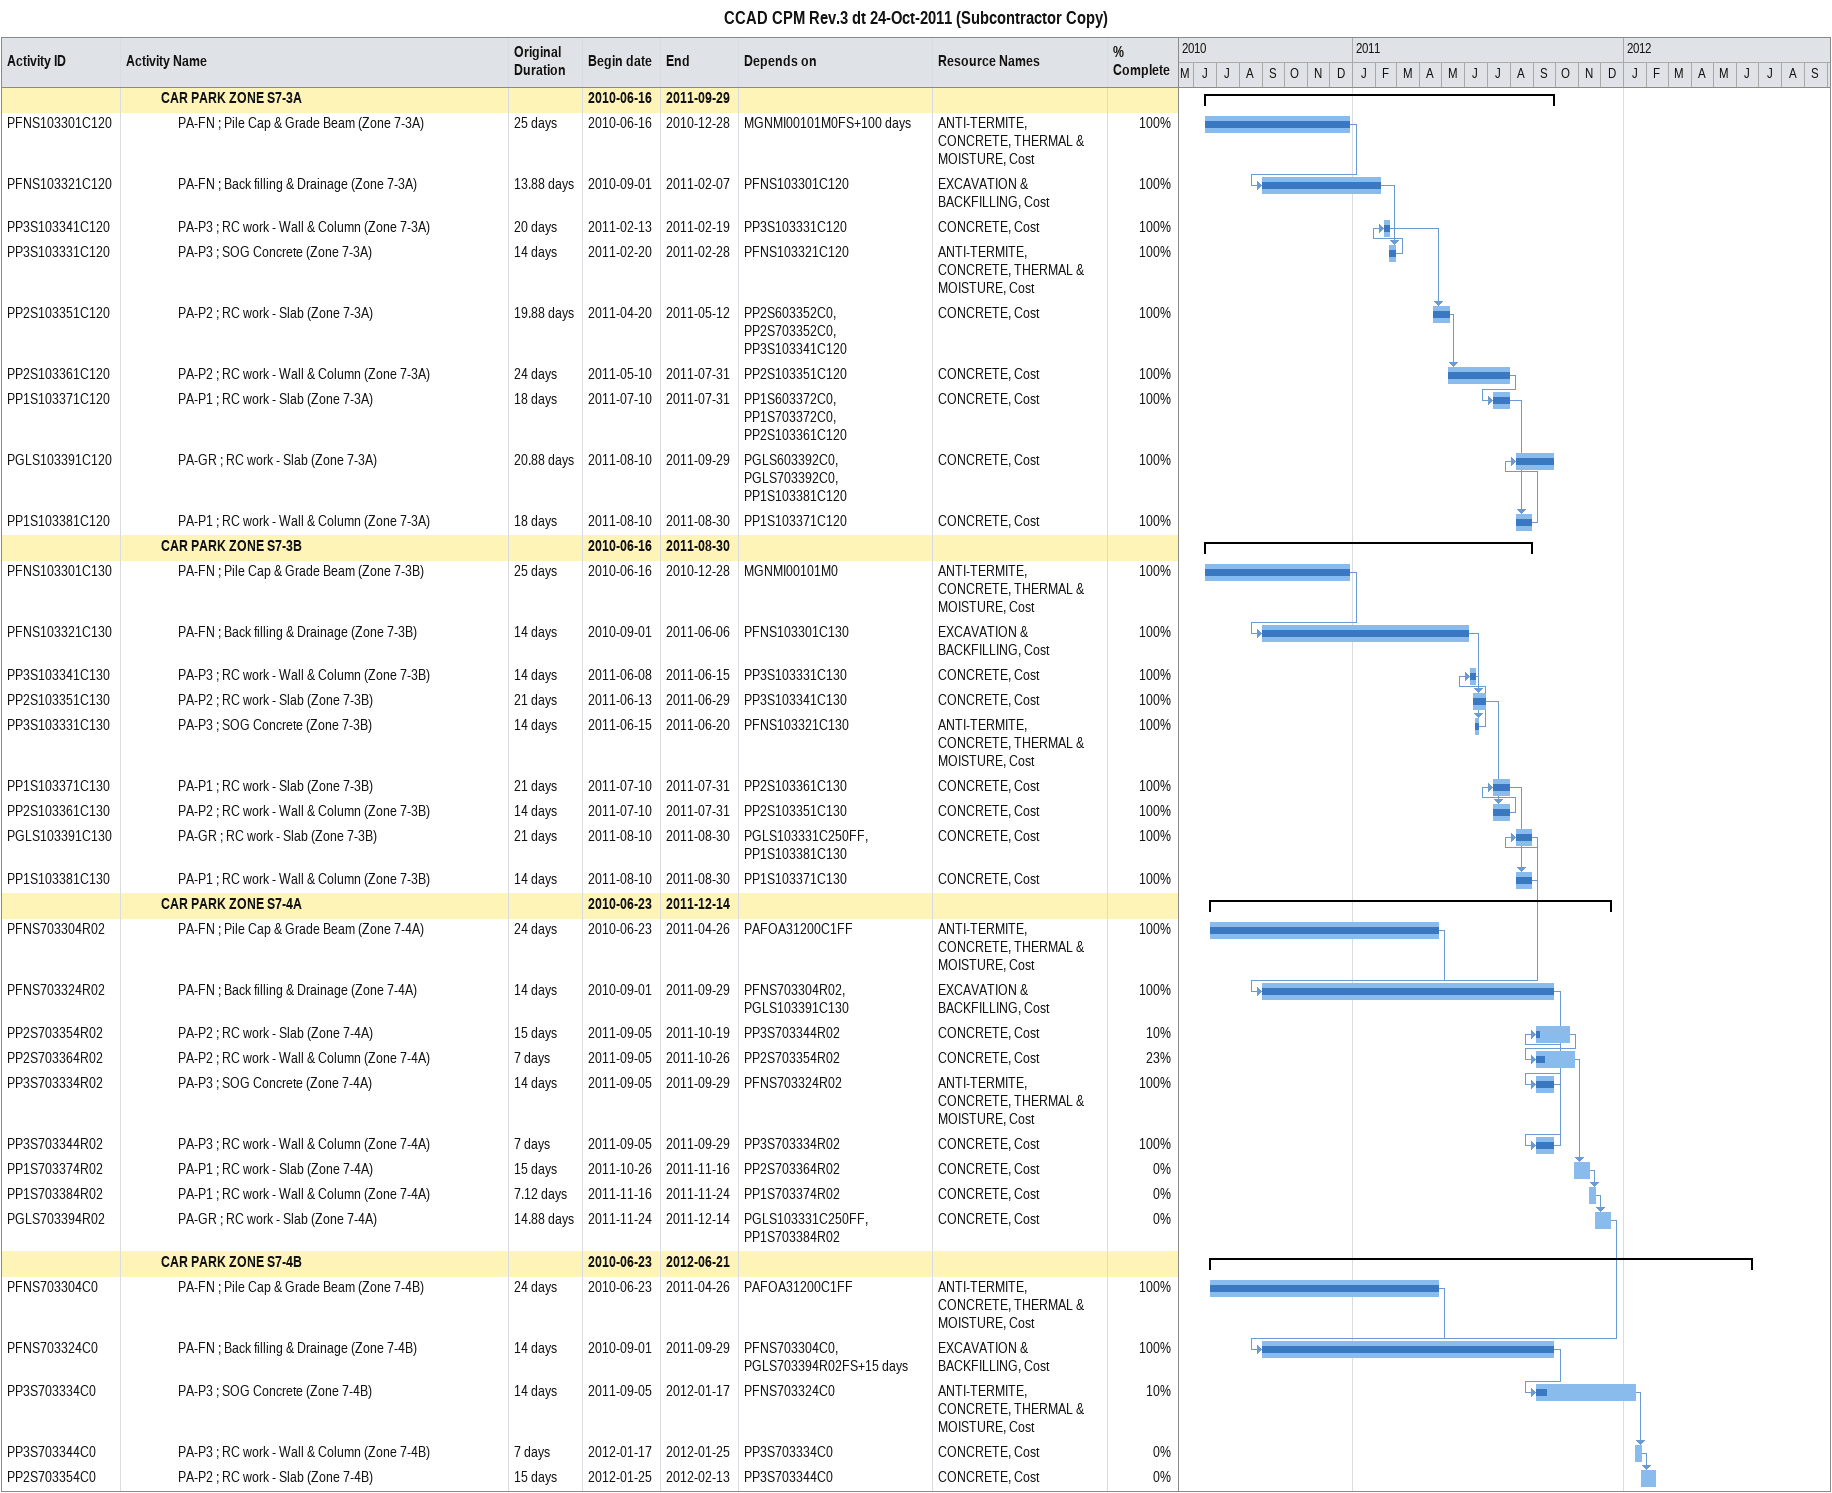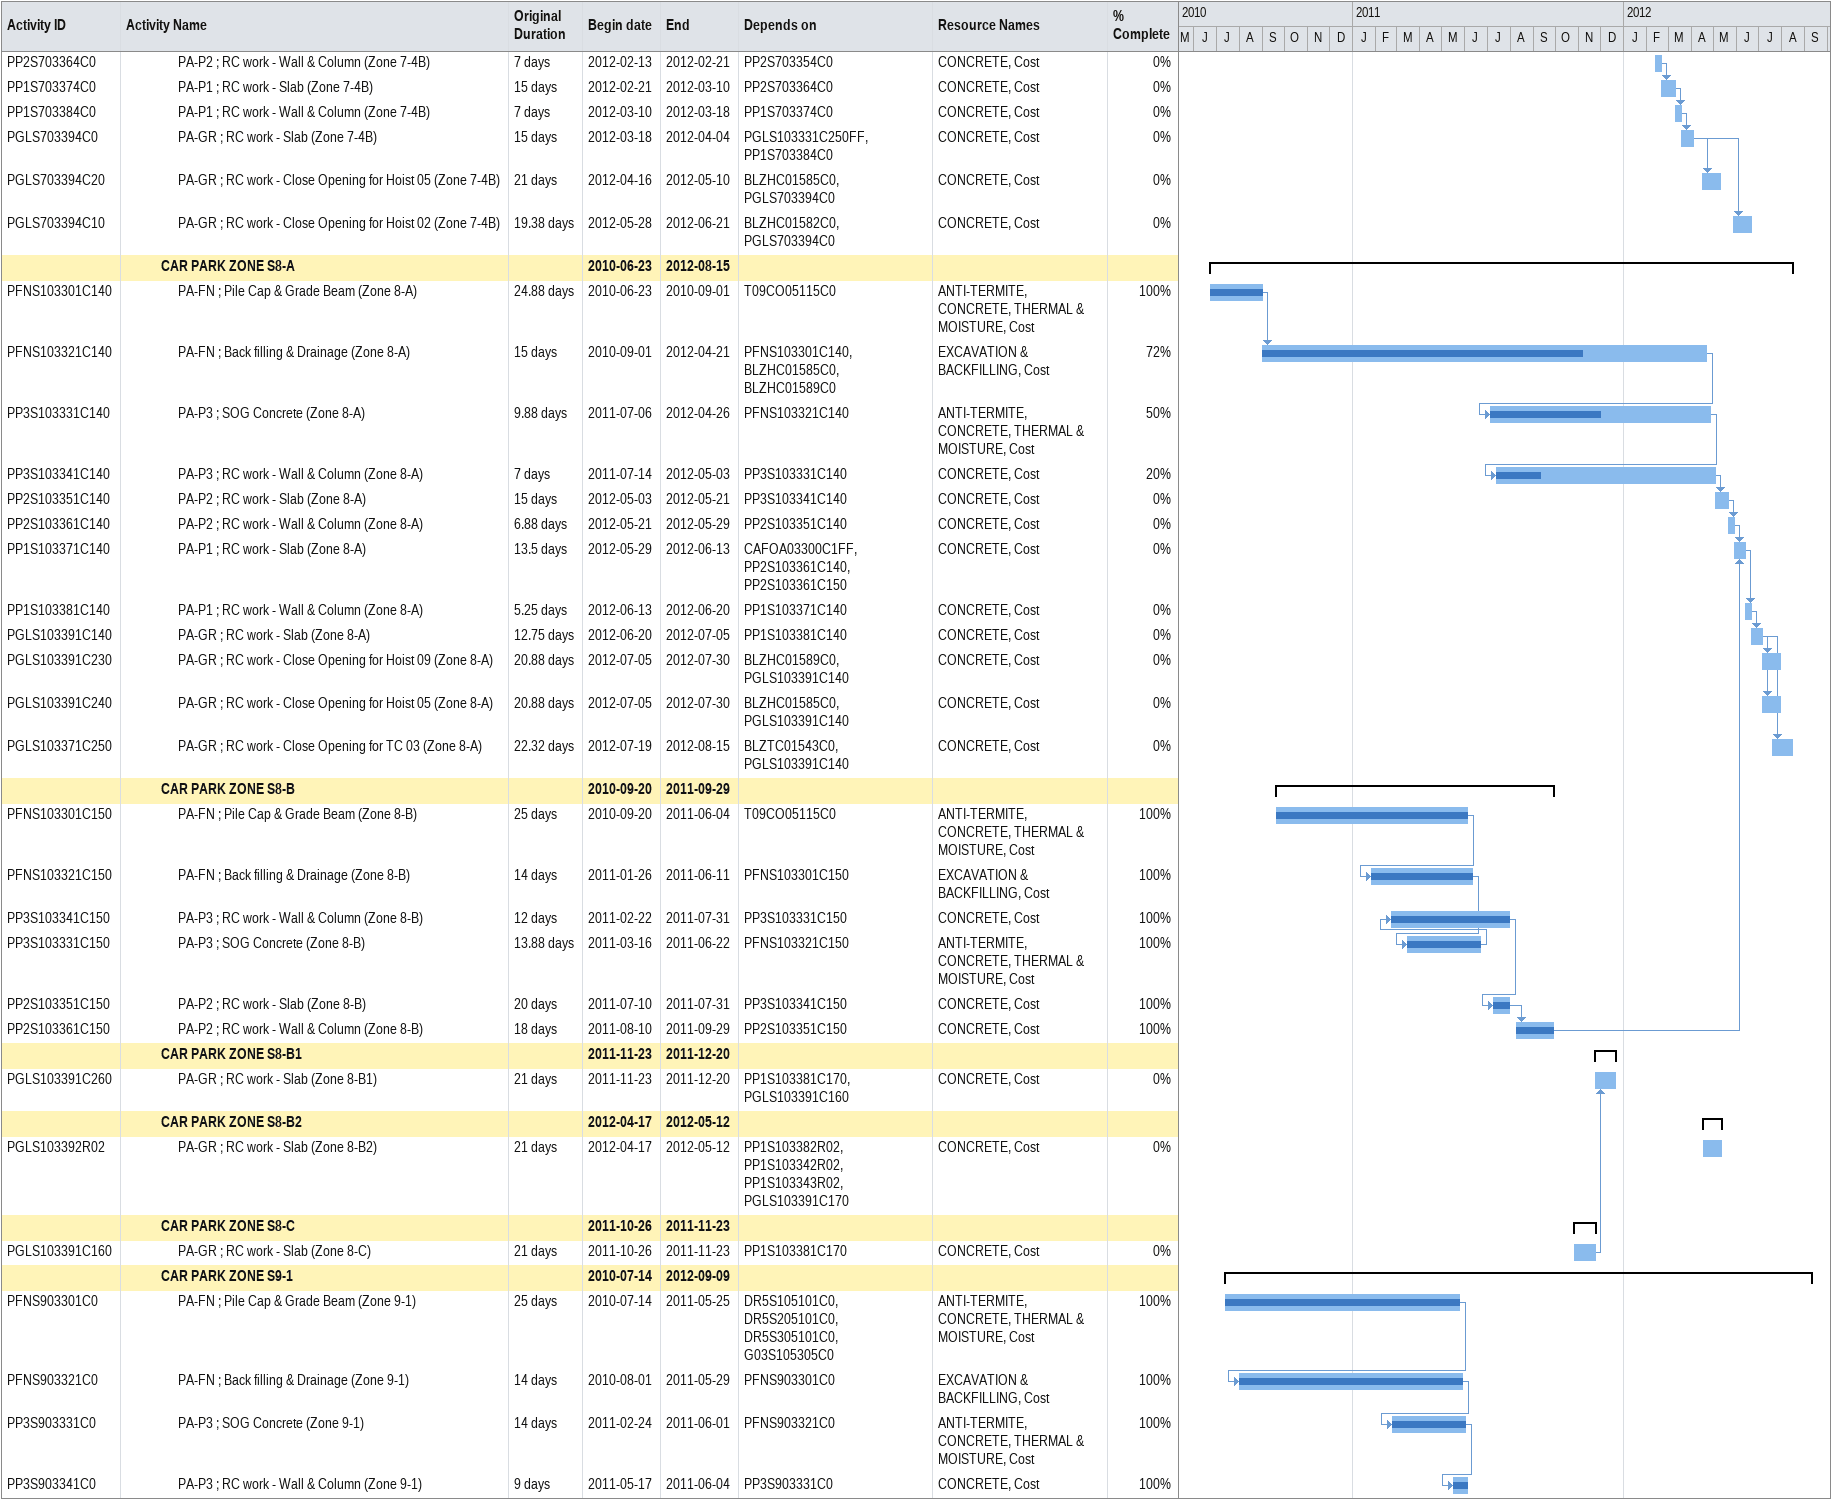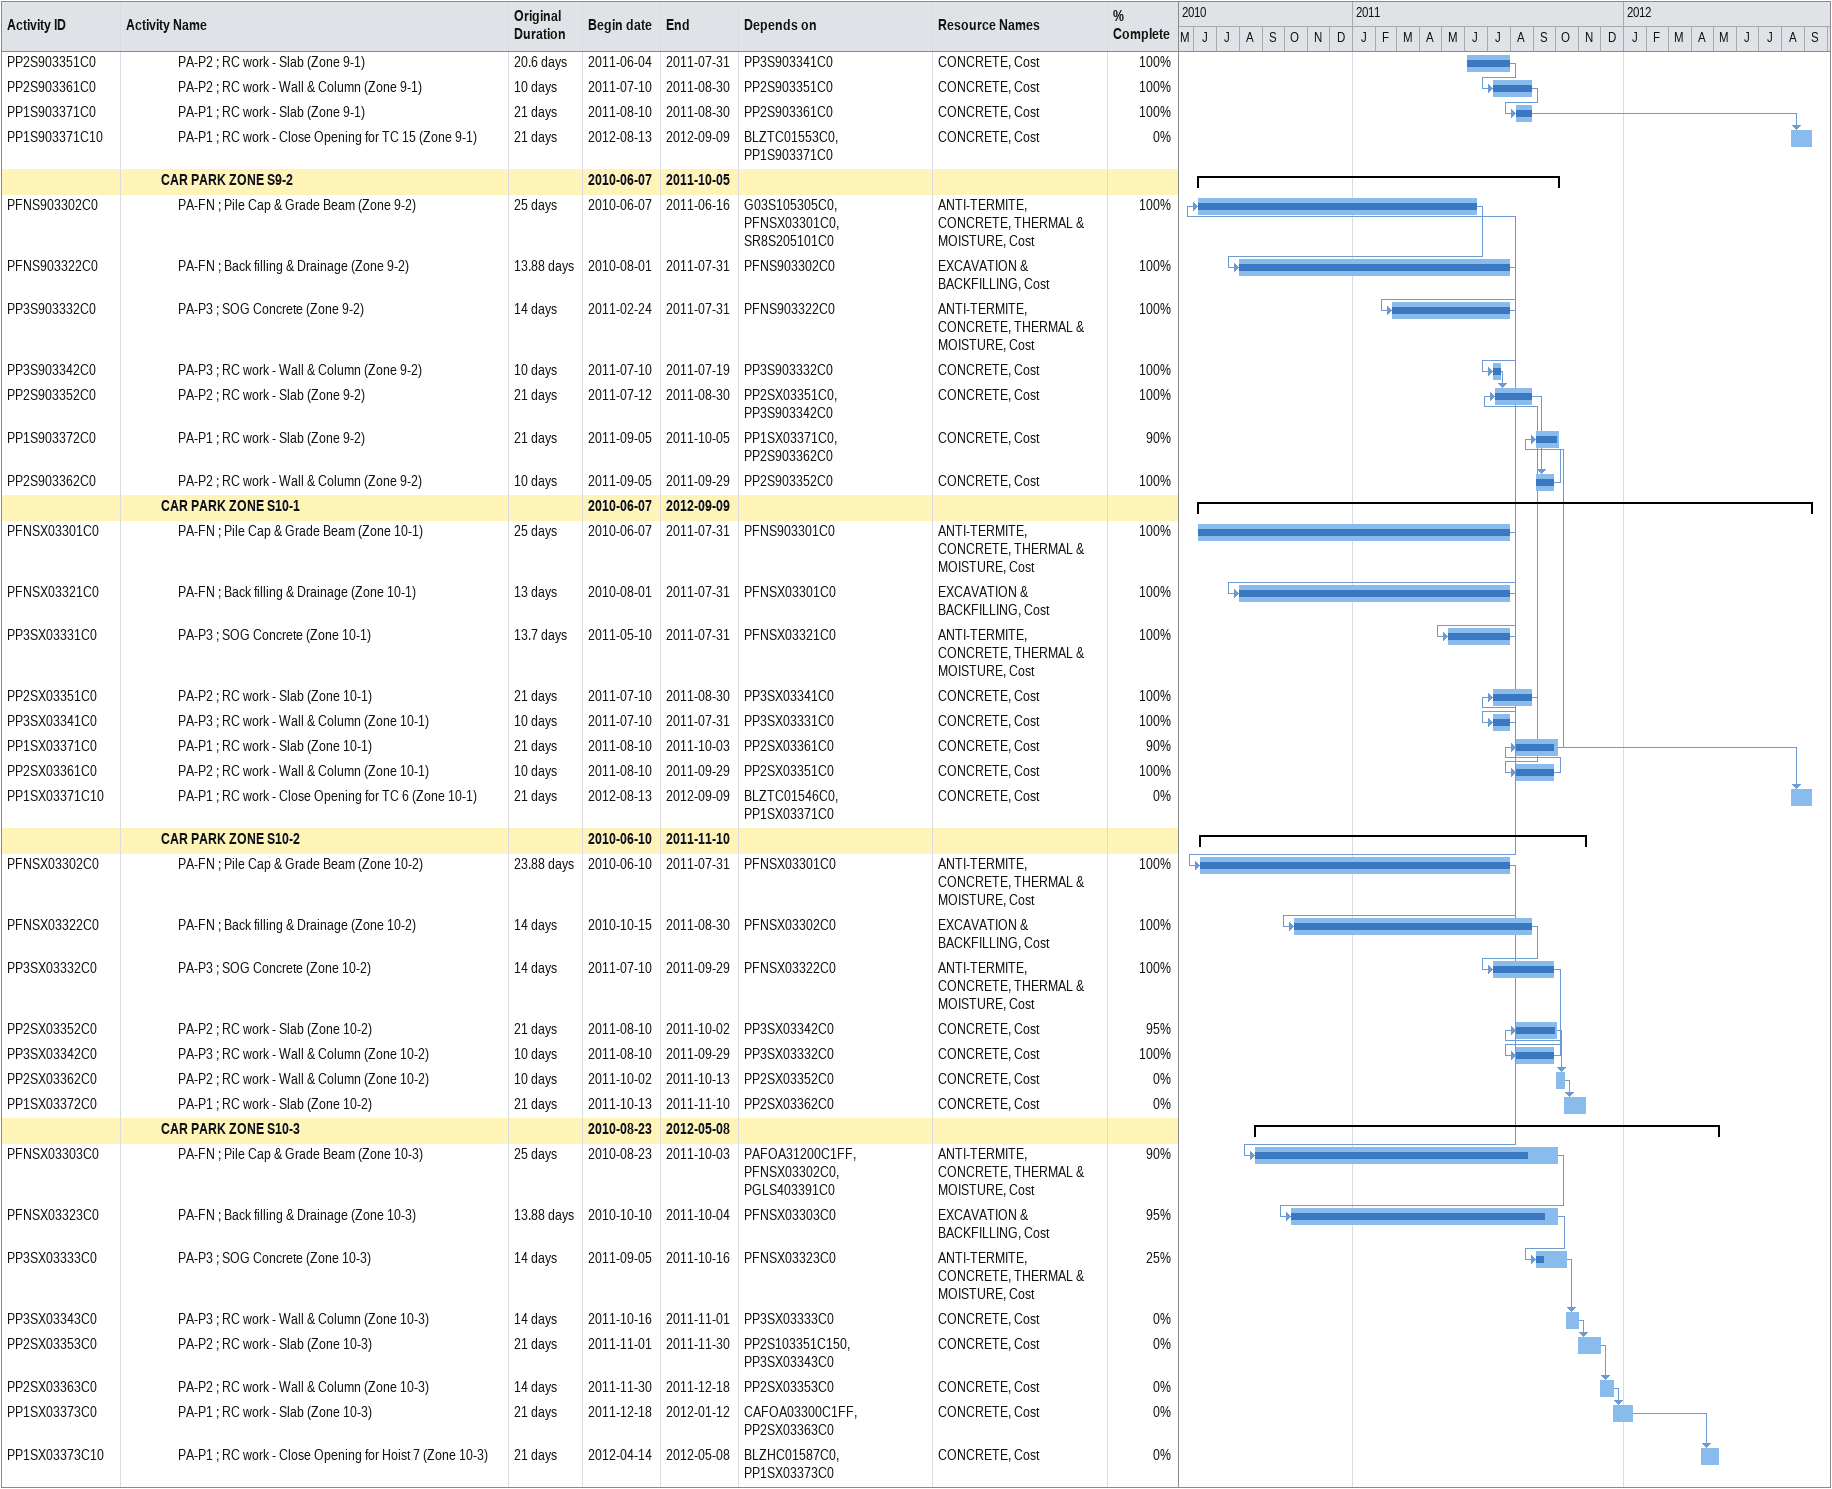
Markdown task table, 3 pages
CCAD CPM Rev.3 dt 24-Oct-2011 (Subcontractor Copy)

| ID | Level | Task | Original duration | Start | Finish | Predecessors | Resources | % complete |
|---|---|---|---|---|---|---|---|---|
|  | 3 | **CAR PARK ZONE S7-3A** |  | 2010-06-16 | 2011-09-29 |  |  |  |
| PFNS103301C120 | 4 | PA-FN ; Pile Cap & Grade Beam (Zone 7-3A) | 25d | 2010-06-16 | 2010-12-28 | MGNMI00101M0FS+100d | ANTI-TERMITE, CONCRETE, THERMAL & MOISTURE, Cost | 100 |
| PFNS103321C120 | 4 | PA-FN ; Back filling & Drainage (Zone 7-3A) | 13.88d | 2010-09-01 | 2011-02-07 | PFNS103301C120 | EXCAVATION & BACKFILLING, Cost | 100 |
| PP3S103341C120 | 4 | PA-P3 ; RC work - Wall & Column (Zone 7-3A) | 20d | 2011-02-13 | 2011-02-19 | PP3S103331C120 | CONCRETE, Cost | 100 |
| PP3S103331C120 | 4 | PA-P3 ; SOG Concrete (Zone 7-3A) | 14d | 2011-02-20 | 2011-02-28 | PFNS103321C120 | ANTI-TERMITE, CONCRETE, THERMAL & MOISTURE, Cost | 100 |
| PP2S103351C120 | 4 | PA-P2 ; RC work - Slab (Zone 7-3A) | 19.88d | 2011-04-20 | 2011-05-12 | PP2S603352C0, PP2S703352C0, PP3S103341C120 | CONCRETE, Cost | 100 |
| PP2S103361C120 | 4 | PA-P2 ; RC work - Wall & Column (Zone 7-3A) | 24d | 2011-05-10 | 2011-07-31 | PP2S103351C120 | CONCRETE, Cost | 100 |
| PP1S103371C120 | 4 | PA-P1 ; RC work - Slab (Zone 7-3A) | 18d | 2011-07-10 | 2011-07-31 | PP1S603372C0, PP1S703372C0, PP2S103361C120 | CONCRETE, Cost | 100 |
| PGLS103391C120 | 4 | PA-GR ; RC work - Slab (Zone 7-3A) | 20.88d | 2011-08-10 | 2011-09-29 | PGLS603392C0, PGLS703392C0, PP1S103381C120 | CONCRETE, Cost | 100 |
| PP1S103381C120 | 4 | PA-P1 ; RC work - Wall & Column (Zone 7-3A) | 18d | 2011-08-10 | 2011-08-30 | PP1S103371C120 | CONCRETE, Cost | 100 |
|  | 3 | **CAR PARK ZONE S7-3B** |  | 2010-06-16 | 2011-08-30 |  |  |  |
| PFNS103301C130 | 4 | PA-FN ; Pile Cap & Grade Beam (Zone 7-3B) | 25d | 2010-06-16 | 2010-12-28 | MGNMI00101M0 | ANTI-TERMITE, CONCRETE, THERMAL & MOISTURE, Cost | 100 |
| PFNS103321C130 | 4 | PA-FN ; Back filling & Drainage (Zone 7-3B) | 14d | 2010-09-01 | 2011-06-06 | PFNS103301C130 | EXCAVATION & BACKFILLING, Cost | 100 |
| PP3S103341C130 | 4 | PA-P3 ; RC work - Wall & Column (Zone 7-3B) | 14d | 2011-06-08 | 2011-06-15 | PP3S103331C130 | CONCRETE, Cost | 100 |
| PP2S103351C130 | 4 | PA-P2 ; RC work - Slab (Zone 7-3B) | 21d | 2011-06-13 | 2011-06-29 | PP3S103341C130 | CONCRETE, Cost | 100 |
| PP3S103331C130 | 4 | PA-P3 ; SOG Concrete (Zone 7-3B) | 14d | 2011-06-15 | 2011-06-20 | PFNS103321C130 | ANTI-TERMITE, CONCRETE, THERMAL & MOISTURE, Cost | 100 |
| PP1S103371C130 | 4 | PA-P1 ; RC work - Slab (Zone 7-3B) | 21d | 2011-07-10 | 2011-07-31 | PP2S103361C130 | CONCRETE, Cost | 100 |
| PP2S103361C130 | 4 | PA-P2 ; RC work - Wall & Column (Zone 7-3B) | 14d | 2011-07-10 | 2011-07-31 | PP2S103351C130 | CONCRETE, Cost | 100 |
| PGLS103391C130 | 4 | PA-GR ; RC work - Slab (Zone 7-3B) | 21d | 2011-08-10 | 2011-08-30 | PGLS103331C250FF, PP1S103381C130 | CONCRETE, Cost | 100 |
| PP1S103381C130 | 4 | PA-P1 ; RC work - Wall & Column (Zone 7-3B) | 14d | 2011-08-10 | 2011-08-30 | PP1S103371C130 | CONCRETE, Cost | 100 |
|  | 3 | **CAR PARK ZONE S7-4A** |  | 2010-06-23 | 2011-12-14 |  |  |  |
| PFNS703304R02 | 4 | PA-FN ; Pile Cap & Grade Beam (Zone 7-4A) | 24d | 2010-06-23 | 2011-04-26 | PAFOA31200C1FF | ANTI-TERMITE, CONCRETE, THERMAL & MOISTURE, Cost | 100 |
| PFNS703324R02 | 4 | PA-FN ; Back filling & Drainage (Zone 7-4A) | 14d | 2010-09-01 | 2011-09-29 | PFNS703304R02, PGLS103391C130 | EXCAVATION & BACKFILLING, Cost | 100 |
| PP2S703354R02 | 4 | PA-P2 ; RC work - Slab (Zone 7-4A) | 15d | 2011-09-05 | 2011-10-19 | PP3S703344R02 | CONCRETE, Cost | 10 |
| PP2S703364R02 | 4 | PA-P2 ; RC work - Wall & Column (Zone 7-4A) | 7d | 2011-09-05 | 2011-10-26 | PP2S703354R02 | CONCRETE, Cost | 23 |
| PP3S703334R02 | 4 | PA-P3 ; SOG Concrete (Zone 7-4A) | 14d | 2011-09-05 | 2011-09-29 | PFNS703324R02 | ANTI-TERMITE, CONCRETE, THERMAL & MOISTURE, Cost | 100 |
| PP3S703344R02 | 4 | PA-P3 ; RC work - Wall & Column (Zone 7-4A) | 7d | 2011-09-05 | 2011-09-29 | PP3S703334R02 | CONCRETE, Cost | 100 |
| PP1S703374R02 | 4 | PA-P1 ; RC work - Slab (Zone 7-4A) | 15d | 2011-10-26 | 2011-11-16 | PP2S703364R02 | CONCRETE, Cost | 0 |
| PP1S703384R02 | 4 | PA-P1 ; RC work - Wall & Column (Zone 7-4A) | 7.12d | 2011-11-16 | 2011-11-24 | PP1S703374R02 | CONCRETE, Cost | 0 |
| PGLS703394R02 | 4 | PA-GR ; RC work - Slab (Zone 7-4A) | 14.88d | 2011-11-24 | 2011-12-14 | PGLS103331C250FF, PP1S703384R02 | CONCRETE, Cost | 0 |
|  | 3 | **CAR PARK ZONE S7-4B** |  | 2010-06-23 | 2012-06-21 |  |  |  |
| PFNS703304C0 | 4 | PA-FN ; Pile Cap & Grade Beam (Zone 7-4B) | 24d | 2010-06-23 | 2011-04-26 | PAFOA31200C1FF | ANTI-TERMITE, CONCRETE, THERMAL & MOISTURE, Cost | 100 |
| PFNS703324C0 | 4 | PA-FN ; Back filling & Drainage (Zone 7-4B) | 14d | 2010-09-01 | 2011-09-29 | PFNS703304C0, PGLS703394R02FS+15d | EXCAVATION & BACKFILLING, Cost | 100 |
| PP3S703334C0 | 4 | PA-P3 ; SOG Concrete (Zone 7-4B) | 14d | 2011-09-05 | 2012-01-17 | PFNS703324C0 | ANTI-TERMITE, CONCRETE, THERMAL & MOISTURE, Cost | 10 |
| PP3S703344C0 | 4 | PA-P3 ; RC work - Wall & Column (Zone 7-4B) | 7d | 2012-01-17 | 2012-01-25 | PP3S703334C0 | CONCRETE, Cost | 0 |
| PP2S703354C0 | 4 | PA-P2 ; RC work - Slab (Zone 7-4B) | 15d | 2012-01-25 | 2012-02-13 | PP3S703344C0 | CONCRETE, Cost | 0 |
| PP2S703364C0 | 4 | PA-P2 ; RC work - Wall & Column (Zone 7-4B) | 7d | 2012-02-13 | 2012-02-21 | PP2S703354C0 | CONCRETE, Cost | 0 |
| PP1S703374C0 | 4 | PA-P1 ; RC work - Slab (Zone 7-4B) | 15d | 2012-02-21 | 2012-03-10 | PP2S703364C0 | CONCRETE, Cost | 0 |
| PP1S703384C0 | 4 | PA-P1 ; RC work - Wall & Column (Zone 7-4B) | 7d | 2012-03-10 | 2012-03-18 | PP1S703374C0 | CONCRETE, Cost | 0 |
| PGLS703394C0 | 4 | PA-GR ; RC work - Slab (Zone 7-4B) | 15d | 2012-03-18 | 2012-04-04 | PGLS103331C250FF, PP1S703384C0 | CONCRETE, Cost | 0 |
| PGLS703394C20 | 4 | PA-GR ; RC work - Close Opening for Hoist 05 (Zone 7-4B) | 21d | 2012-04-16 | 2012-05-10 | BLZHC01585C0, PGLS703394C0 | CONCRETE, Cost | 0 |
| PGLS703394C10 | 4 | PA-GR ; RC work - Close Opening for Hoist 02 (Zone 7-4B) | 19.38d | 2012-05-28 | 2012-06-21 | BLZHC01582C0, PGLS703394C0 | CONCRETE, Cost | 0 |
|  | 3 | **CAR PARK ZONE S8-A** |  | 2010-06-23 | 2012-08-15 |  |  |  |
| PFNS103301C140 | 4 | PA-FN ; Pile Cap & Grade Beam (Zone 8-A) | 24.88d | 2010-06-23 | 2010-09-01 | T09CO05115C0 | ANTI-TERMITE, CONCRETE, THERMAL & MOISTURE, Cost | 100 |
| PFNS103321C140 | 4 | PA-FN ; Back filling & Drainage (Zone 8-A) | 15d | 2010-09-01 | 2012-04-21 | PFNS103301C140, BLZHC01585C0, BLZHC01589C0 | EXCAVATION & BACKFILLING, Cost | 72 |
| PP3S103331C140 | 4 | PA-P3 ; SOG Concrete (Zone 8-A) | 9.88d | 2011-07-06 | 2012-04-26 | PFNS103321C140 | ANTI-TERMITE, CONCRETE, THERMAL & MOISTURE, Cost | 50 |
| PP3S103341C140 | 4 | PA-P3 ; RC work - Wall & Column (Zone 8-A) | 7d | 2011-07-14 | 2012-05-03 | PP3S103331C140 | CONCRETE, Cost | 20 |
| PP2S103351C140 | 4 | PA-P2 ; RC work - Slab (Zone 8-A) | 15d | 2012-05-03 | 2012-05-21 | PP3S103341C140 | CONCRETE, Cost | 0 |
| PP2S103361C140 | 4 | PA-P2 ; RC work - Wall & Column (Zone 8-A) | 6.88d | 2012-05-21 | 2012-05-29 | PP2S103351C140 | CONCRETE, Cost | 0 |
| PP1S103371C140 | 4 | PA-P1 ; RC work - Slab (Zone 8-A) | 13.5d | 2012-05-29 | 2012-06-13 | CAFOA03300C1FF, PP2S103361C140, PP2S103361C150 | CONCRETE, Cost | 0 |
| PP1S103381C140 | 4 | PA-P1 ; RC work - Wall & Column (Zone 8-A) | 5.25d | 2012-06-13 | 2012-06-20 | PP1S103371C140 | CONCRETE, Cost | 0 |
| PGLS103391C140 | 4 | PA-GR ; RC work - Slab (Zone 8-A) | 12.75d | 2012-06-20 | 2012-07-05 | PP1S103381C140 | CONCRETE, Cost | 0 |
| PGLS103391C230 | 4 | PA-GR ; RC work - Close Opening for Hoist 09 (Zone 8-A) | 20.88d | 2012-07-05 | 2012-07-30 | BLZHC01589C0, PGLS103391C140 | CONCRETE, Cost | 0 |
| PGLS103391C240 | 4 | PA-GR ; RC work - Close Opening for Hoist 05 (Zone 8-A) | 20.88d | 2012-07-05 | 2012-07-30 | BLZHC01585C0, PGLS103391C140 | CONCRETE, Cost | 0 |
| PGLS103371C250 | 4 | PA-GR ; RC work - Close Opening for TC 03 (Zone 8-A) | 22.32d | 2012-07-19 | 2012-08-15 | BLZTC01543C0, PGLS103391C140 | CONCRETE, Cost | 0 |
|  | 3 | **CAR PARK ZONE S8-B** |  | 2010-09-20 | 2011-09-29 |  |  |  |
| PFNS103301C150 | 4 | PA-FN ; Pile Cap & Grade Beam (Zone 8-B) | 25d | 2010-09-20 | 2011-06-04 | T09CO05115C0 | ANTI-TERMITE, CONCRETE, THERMAL & MOISTURE, Cost | 100 |
| PFNS103321C150 | 4 | PA-FN ; Back filling & Drainage (Zone 8-B) | 14d | 2011-01-26 | 2011-06-11 | PFNS103301C150 | EXCAVATION & BACKFILLING, Cost | 100 |
| PP3S103341C150 | 4 | PA-P3 ; RC work - Wall & Column (Zone 8-B) | 12d | 2011-02-22 | 2011-07-31 | PP3S103331C150 | CONCRETE, Cost | 100 |
| PP3S103331C150 | 4 | PA-P3 ; SOG Concrete (Zone 8-B) | 13.88d | 2011-03-16 | 2011-06-22 | PFNS103321C150 | ANTI-TERMITE, CONCRETE, THERMAL & MOISTURE, Cost | 100 |
| PP2S103351C150 | 4 | PA-P2 ; RC work - Slab (Zone 8-B) | 20d | 2011-07-10 | 2011-07-31 | PP3S103341C150 | CONCRETE, Cost | 100 |
| PP2S103361C150 | 4 | PA-P2 ; RC work - Wall & Column (Zone 8-B) | 18d | 2011-08-10 | 2011-09-29 | PP2S103351C150 | CONCRETE, Cost | 100 |
|  | 3 | **CAR PARK ZONE S8-B1** |  | 2011-11-23 | 2011-12-20 |  |  |  |
| PGLS103391C260 | 4 | PA-GR ; RC work - Slab (Zone 8-B1) | 21d | 2011-11-23 | 2011-12-20 | PP1S103381C170, PGLS103391C160 | CONCRETE, Cost | 0 |
|  | 3 | **CAR PARK ZONE S8-B2** |  | 2012-04-17 | 2012-05-12 |  |  |  |
| PGLS103392R02 | 4 | PA-GR ; RC work - Slab (Zone 8-B2) | 21d | 2012-04-17 | 2012-05-12 | PP1S103382R02, PP1S103342R02, PP1S103343R02, PGLS103391C170 | CONCRETE, Cost | 0 |
|  | 3 | **CAR PARK ZONE S8-C** |  | 2011-10-26 | 2011-11-23 |  |  |  |
| PGLS103391C160 | 4 | PA-GR ; RC work - Slab (Zone 8-C) | 21d | 2011-10-26 | 2011-11-23 | PP1S103381C170 | CONCRETE, Cost | 0 |
|  | 3 | **CAR PARK ZONE S9-1** |  | 2010-07-14 | 2012-09-09 |  |  |  |
| PFNS903301C0 | 4 | PA-FN ; Pile Cap & Grade Beam (Zone 9-1) | 25d | 2010-07-14 | 2011-05-25 | DR5S105101C0, DR5S205101C0, DR5S305101C0, G03S105305C0 | ANTI-TERMITE, CONCRETE, THERMAL & MOISTURE, Cost | 100 |
| PFNS903321C0 | 4 | PA-FN ; Back filling & Drainage (Zone 9-1) | 14d | 2010-08-01 | 2011-05-29 | PFNS903301C0 | EXCAVATION & BACKFILLING, Cost | 100 |
| PP3S903331C0 | 4 | PA-P3 ; SOG Concrete (Zone 9-1) | 14d | 2011-02-24 | 2011-06-01 | PFNS903321C0 | ANTI-TERMITE, CONCRETE, THERMAL & MOISTURE, Cost | 100 |
| PP3S903341C0 | 4 | PA-P3 ; RC work - Wall & Column (Zone 9-1) | 9d | 2011-05-17 | 2011-06-04 | PP3S903331C0 | CONCRETE, Cost | 100 |
| PP2S903351C0 | 4 | PA-P2 ; RC work - Slab (Zone 9-1) | 20.6d | 2011-06-04 | 2011-07-31 | PP3S903341C0 | CONCRETE, Cost | 100 |
| PP2S903361C0 | 4 | PA-P2 ; RC work - Wall & Column (Zone 9-1) | 10d | 2011-07-10 | 2011-08-30 | PP2S903351C0 | CONCRETE, Cost | 100 |
| PP1S903371C0 | 4 | PA-P1 ; RC work - Slab (Zone 9-1) | 21d | 2011-08-10 | 2011-08-30 | PP2S903361C0 | CONCRETE, Cost | 100 |
| PP1S903371C10 | 4 | PA-P1 ; RC work - Close Opening for TC 15 (Zone 9-1) | 21d | 2012-08-13 | 2012-09-09 | BLZTC01553C0, PP1S903371C0 | CONCRETE, Cost | 0 |
|  | 3 | **CAR PARK ZONE S9-2** |  | 2010-06-07 | 2011-10-05 |  |  |  |
| PFNS903302C0 | 4 | PA-FN ; Pile Cap & Grade Beam (Zone 9-2) | 25d | 2010-06-07 | 2011-06-16 | G03S105305C0, PFNSX03301C0, SR8S205101C0 | ANTI-TERMITE, CONCRETE, THERMAL & MOISTURE, Cost | 100 |
| PFNS903322C0 | 4 | PA-FN ; Back filling & Drainage (Zone 9-2) | 13.88d | 2010-08-01 | 2011-07-31 | PFNS903302C0 | EXCAVATION & BACKFILLING, Cost | 100 |
| PP3S903332C0 | 4 | PA-P3 ; SOG Concrete (Zone 9-2) | 14d | 2011-02-24 | 2011-07-31 | PFNS903322C0 | ANTI-TERMITE, CONCRETE, THERMAL & MOISTURE, Cost | 100 |
| PP3S903342C0 | 4 | PA-P3 ; RC work - Wall & Column (Zone 9-2) | 10d | 2011-07-10 | 2011-07-19 | PP3S903332C0 | CONCRETE, Cost | 100 |
| PP2S903352C0 | 4 | PA-P2 ; RC work - Slab (Zone 9-2) | 21d | 2011-07-12 | 2011-08-30 | PP2SX03351C0, PP3S903342C0 | CONCRETE, Cost | 100 |
| PP1S903372C0 | 4 | PA-P1 ; RC work - Slab (Zone 9-2) | 21d | 2011-09-05 | 2011-10-05 | PP1SX03371C0, PP2S903362C0 | CONCRETE, Cost | 90 |
| PP2S903362C0 | 4 | PA-P2 ; RC work - Wall & Column (Zone 9-2) | 10d | 2011-09-05 | 2011-09-29 | PP2S903352C0 | CONCRETE, Cost | 100 |
|  | 3 | **CAR PARK ZONE S10-1** |  | 2010-06-07 | 2012-09-09 |  |  |  |
| PFNSX03301C0 | 4 | PA-FN ; Pile Cap & Grade Beam (Zone 10-1) | 25d | 2010-06-07 | 2011-07-31 | PFNS903301C0 | ANTI-TERMITE, CONCRETE, THERMAL & MOISTURE, Cost | 100 |
| PFNSX03321C0 | 4 | PA-FN ; Back filling & Drainage (Zone 10-1) | 13d | 2010-08-01 | 2011-07-31 | PFNSX03301C0 | EXCAVATION & BACKFILLING, Cost | 100 |
| PP3SX03331C0 | 4 | PA-P3 ; SOG Concrete (Zone 10-1) | 13.7d | 2011-05-10 | 2011-07-31 | PFNSX03321C0 | ANTI-TERMITE, CONCRETE, THERMAL & MOISTURE, Cost | 100 |
| PP2SX03351C0 | 4 | PA-P2 ; RC work - Slab (Zone 10-1) | 21d | 2011-07-10 | 2011-08-30 | PP3SX03341C0 | CONCRETE, Cost | 100 |
| PP3SX03341C0 | 4 | PA-P3 ; RC work - Wall & Column (Zone 10-1) | 10d | 2011-07-10 | 2011-07-31 | PP3SX03331C0 | CONCRETE, Cost | 100 |
| PP1SX03371C0 | 4 | PA-P1 ; RC work - Slab (Zone 10-1) | 21d | 2011-08-10 | 2011-10-03 | PP2SX03361C0 | CONCRETE, Cost | 90 |
| PP2SX03361C0 | 4 | PA-P2 ; RC work - Wall & Column (Zone 10-1) | 10d | 2011-08-10 | 2011-09-29 | PP2SX03351C0 | CONCRETE, Cost | 100 |
| PP1SX03371C10 | 4 | PA-P1 ; RC work - Close Opening for TC 6 (Zone 10-1) | 21d | 2012-08-13 | 2012-09-09 | BLZTC01546C0, PP1SX03371C0 | CONCRETE, Cost | 0 |
|  | 3 | **CAR PARK ZONE S10-2** |  | 2010-06-10 | 2011-11-10 |  |  |  |
| PFNSX03302C0 | 4 | PA-FN ; Pile Cap & Grade Beam (Zone 10-2) | 23.88d | 2010-06-10 | 2011-07-31 | PFNSX03301C0 | ANTI-TERMITE, CONCRETE, THERMAL & MOISTURE, Cost | 100 |
| PFNSX03322C0 | 4 | PA-FN ; Back filling & Drainage (Zone 10-2) | 14d | 2010-10-15 | 2011-08-30 | PFNSX03302C0 | EXCAVATION & BACKFILLING, Cost | 100 |
| PP3SX03332C0 | 4 | PA-P3 ; SOG Concrete (Zone 10-2) | 14d | 2011-07-10 | 2011-09-29 | PFNSX03322C0 | ANTI-TERMITE, CONCRETE, THERMAL & MOISTURE, Cost | 100 |
| PP2SX03352C0 | 4 | PA-P2 ; RC work - Slab (Zone 10-2) | 21d | 2011-08-10 | 2011-10-02 | PP3SX03342C0 | CONCRETE, Cost | 95 |
| PP3SX03342C0 | 4 | PA-P3 ; RC work - Wall & Column (Zone 10-2) | 10d | 2011-08-10 | 2011-09-29 | PP3SX03332C0 | CONCRETE, Cost | 100 |
| PP2SX03362C0 | 4 | PA-P2 ; RC work - Wall & Column (Zone 10-2) | 10d | 2011-10-02 | 2011-10-13 | PP2SX03352C0 | CONCRETE, Cost | 0 |
| PP1SX03372C0 | 4 | PA-P1 ; RC work - Slab (Zone 10-2) | 21d | 2011-10-13 | 2011-11-10 | PP2SX03362C0 | CONCRETE, Cost | 0 |
|  | 3 | **CAR PARK ZONE S10-3** |  | 2010-08-23 | 2012-05-08 |  |  |  |
| PFNSX03303C0 | 4 | PA-FN ; Pile Cap & Grade Beam (Zone 10-3) | 25d | 2010-08-23 | 2011-10-03 | PAFOA31200C1FF, PFNSX03302C0, PGLS403391C0 | ANTI-TERMITE, CONCRETE, THERMAL & MOISTURE, Cost | 90 |
| PFNSX03323C0 | 4 | PA-FN ; Back filling & Drainage (Zone 10-3) | 13.88d | 2010-10-10 | 2011-10-04 | PFNSX03303C0 | EXCAVATION & BACKFILLING, Cost | 95 |
| PP3SX03333C0 | 4 | PA-P3 ; SOG Concrete (Zone 10-3) | 14d | 2011-09-05 | 2011-10-16 | PFNSX03323C0 | ANTI-TERMITE, CONCRETE, THERMAL & MOISTURE, Cost | 25 |
| PP3SX03343C0 | 4 | PA-P3 ; RC work - Wall & Column (Zone 10-3) | 14d | 2011-10-16 | 2011-11-01 | PP3SX03333C0 | CONCRETE, Cost | 0 |
| PP2SX03353C0 | 4 | PA-P2 ; RC work - Slab (Zone 10-3) | 21d | 2011-11-01 | 2011-11-30 | PP2S103351C150, PP3SX03343C0 | CONCRETE, Cost | 0 |
| PP2SX03363C0 | 4 | PA-P2 ; RC work - Wall & Column (Zone 10-3) | 14d | 2011-11-30 | 2011-12-18 | PP2SX03353C0 | CONCRETE, Cost | 0 |
| PP1SX03373C0 | 4 | PA-P1 ; RC work - Slab (Zone 10-3) | 21d | 2011-12-18 | 2012-01-12 | CAFOA03300C1FF, PP2SX03363C0 | CONCRETE, Cost | 0 |
| PP1SX03373C10 | 4 | PA-P1 ; RC work - Close Opening for Hoist 7 (Zone 10-3) | 21d | 2012-04-14 | 2012-05-08 | BLZHC01587C0, PP1SX03373C0 | CONCRETE, Cost | 0 |
